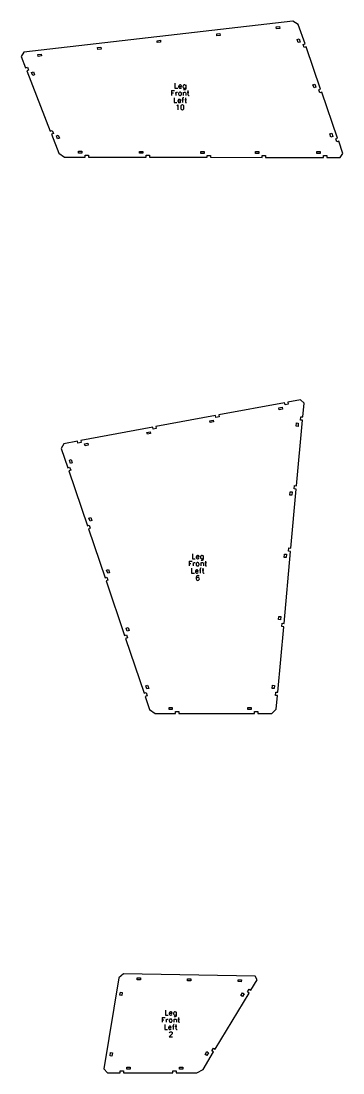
# Model space of a CAD drawing. Header units: metres. Extents: x 97 to 13275, y 12 to 1930.
# Drawn here: x 4511 to 5001, y 281 to 1885 of the extents above; entities that cross this region are included whole.
import ezdxf

# ---------------------------------------------------------------- set-up
doc = ezdxf.new("R2010")
doc.units = ezdxf.units.M
doc.layers.add('leg_front_left_cuts', color=1, linetype='Continuous')
doc.layers.add('leg_front_left_marks', color=2, linetype='Continuous')

msp = doc.modelspace()

# ---------------------------------------------------------------- linework, layer by layer
at = {"layer": 'leg_front_left_cuts'}
for points in [[(4577.2, 1677.5), (4608.4, 1677.5), (4608.4, 1680.5), (4613.4, 1680.5), (4613.4, 1677.5), (4701.5, 1677.4), (4701.5, 1680.4), (4706.5, 1680.4), (4706.5, 1677.4), (4794.6, 1677.3), (4794.6, 1680.3), (4799.6, 1680.3), (4799.6, 1677.3), (4878.3, 1677.2), (4878.3, 1680.2), (4883.3, 1680.2), (4883.3, 1677.2), (4971.6, 1677.1), (4971.6, 1680.1), (4976.6, 1680.1), (4976.6, 1677.1), (4997, 1677.1), (5001.3, 1683.1), (4994.8, 1701.7), (4992, 1700.7), (4990.3, 1705.4), (4993.2, 1706.4), (4969, 1776.6), (4966.1, 1775.6), (4964.5, 1780.3), (4967.3, 1781.3), (4945.1, 1845.7), (4942.3, 1844.8), (4940.6, 1849.5), (4943.5, 1850.5), (4933.3, 1879.9), (4924.9, 1885.2), (4514.9, 1837.8), (4510.9, 1831.2), (4517.7, 1813.7), (4520.5, 1814.8), (4522.4, 1810.1), (4519.6, 1809), (4555.4, 1717.1), (4558.2, 1718.2), (4560.1, 1713.5), (4557.3, 1712.4), (4568.6, 1683.4)], [(4813.8, 1866.3), (4814.2, 1863.3), (4809.2, 1862.8), (4808.9, 1865.7)], [(4904.6, 1876.8), (4904.9, 1873.8), (4900, 1873.2), (4899.6, 1876.2)], [(4632.3, 1845.3), (4632.7, 1842.4), (4627.7, 1841.8), (4627.4, 1844.8)], [(4723.1, 1855.8), (4723.4, 1852.8), (4718.5, 1852.3), (4718.1, 1855.2)], [(4936.2, 1853.2), (4933.3, 1852.3), (4931.7, 1857), (4934.5, 1858)], [(4541.6, 1834.8), (4541.9, 1831.9), (4537, 1831.3), (4536.6, 1834.3)], [(4527, 1806.5), (4529.8, 1807.6), (4531.6, 1803), (4528.8, 1801.9)], [(4960, 1784.1), (4957.2, 1783.1), (4955.6, 1787.8), (4958.4, 1788.8)], [(4564.7, 1710), (4567.5, 1711.1), (4569.3, 1706.4), (4566.5, 1705.3)], [(4985.9, 1709.2), (4983, 1708.2), (4981.4, 1712.9), (4984.2, 1713.9)], [(4598.4, 1683.5), (4598.4, 1686.5), (4603.4, 1686.5), (4603.4, 1683.5)], [(4691.5, 1683.4), (4691.5, 1686.4), (4696.5, 1686.4), (4696.5, 1683.4)], [(4784.6, 1683.3), (4784.6, 1686.3), (4789.6, 1686.3), (4789.6, 1683.3)], [(4868.3, 1683.2), (4868.3, 1686.2), (4873.3, 1686.2), (4873.3, 1683.2)], [(4961.6, 1683.1), (4961.6, 1686.1), (4966.6, 1686.1), (4966.6, 1683.1)], [(4715.2, 829), (4746.3, 829), (4746.3, 832), (4751.3, 832), (4751.3, 829), (4866.6, 829.1), (4866.6, 832.1), (4871.6, 832.1), (4871.6, 829.1), (4892.7, 829.1), (4899.6, 835.4), (4901.5, 856.3), (4898.5, 856.6), (4899, 861.6), (4902, 861.3), (4911.1, 961.3), (4908.1, 961.6), (4908.5, 966.6), (4911.5, 966.3), (4921.5, 1076.2), (4918.5, 1076.5), (4919, 1081.5), (4922, 1081.2), (4930.2, 1171.3), (4927.2, 1171.6), (4927.6, 1176.6), (4930.6, 1176.3), (4939.7, 1276.3), (4936.7, 1276.6), (4937.2, 1281.6), (4940.2, 1281.3), (4942.1, 1302.1), (4936.4, 1307.3), (4917.4, 1303.8), (4917.9, 1300.8), (4913, 1299.9), (4912.4, 1302.9), (4812.2, 1284.3), (4812.7, 1281.3), (4807.8, 1280.4), (4807.3, 1283.3), (4716.4, 1266.5), (4716.9, 1263.5), (4712, 1262.6), (4711.5, 1265.6), (4601.8, 1245.2), (4602.4, 1242.3), (4597.5, 1241.4), (4596.9, 1244.3), (4576.3, 1240.5), (4572.1, 1233.3), (4582.1, 1203.8), (4584.9, 1204.8), (4586.5, 1200), (4583.7, 1199.1), (4612, 1115.4), (4614.8, 1116.4), (4616.4, 1111.7), (4613.6, 1110.7), (4638.8, 1036.1), (4641.6, 1037.1), (4643.2, 1032.3), (4640.4, 1031.4), (4668.6, 947.9), (4671.4, 948.9), (4673, 944.1), (4670.2, 943.2), (4698.4, 859.7), (4701.3, 860.7), (4702.9, 855.9), (4700, 855), (4706.8, 835)], [(4908.6, 1296), (4909.2, 1293.1), (4904.3, 1292.2), (4903.7, 1295.1)], [(4803.4, 1276.5), (4804, 1273.6), (4799.1, 1272.7), (4798.5, 1275.6)], [(4932.8, 1266.9), (4929.9, 1267.2), (4930.3, 1272.1), (4933.3, 1271.9)], [(4707.7, 1258.8), (4708.2, 1255.8), (4703.3, 1254.9), (4702.7, 1257.8)], [(4612.8, 1241.1), (4613.3, 1238.2), (4608.4, 1237.3), (4607.8, 1240.2)], [(4584.6, 1215.2), (4587.4, 1216.2), (4589, 1211.4), (4586.2, 1210.5)], [(4923.3, 1161.9), (4920.3, 1162.2), (4920.8, 1167.1), (4923.7, 1166.9)], [(4614.4, 1126.8), (4617.3, 1127.8), (4618.9, 1123.1), (4616, 1122.1)], [(4914.6, 1066.8), (4911.7, 1067.1), (4912.1, 1072.1), (4915.1, 1071.8)], [(4641.3, 1047.5), (4644.1, 1048.5), (4645.7, 1043.7), (4642.9, 1042.8)], [(4906, 971.8), (4903, 972.1), (4903.5, 977.1), (4906.4, 976.8)], [(4671.1, 959.3), (4673.9, 960.3), (4675.5, 955.5), (4672.7, 954.6)], [(4700.9, 871.1), (4703.7, 872.1), (4705.4, 867.3), (4702.5, 866.4)], [(4896.4, 866.8), (4893.5, 867.1), (4893.9, 872.1), (4896.9, 871.8)], [(4736.3, 835), (4736.3, 838), (4741.3, 838), (4741.3, 835)], [(4856.6, 835.1), (4856.6, 838.1), (4861.6, 838.1), (4861.6, 835.1)], [(4642.5, 280.6), (4661.9, 280.6), (4661.9, 283.6), (4666.9, 283.6), (4666.9, 280.6), (4742.3, 280.6), (4742.3, 283.6), (4747.3, 283.6), (4747.3, 280.6), (4778.5, 280.6), (4788.1, 286), (4804.2, 312.7), (4801.6, 314.3), (4804.2, 318.5), (4806.8, 317), (4858.5, 402.5), (4855.9, 404.1), (4858.5, 408.4), (4861, 406.8), (4870.8, 422.9), (4867.7, 428.5), (4667, 432), (4659.6, 425.8), (4637.2, 286.9)], [(4693, 425.5), (4693, 422.5), (4688, 422.6), (4688, 425.6)], [(4769.7, 424.2), (4769.7, 421.2), (4764.7, 421.3), (4764.7, 424.3)], [(4846.5, 422.8), (4846.4, 419.8), (4841.4, 419.9), (4841.5, 422.9)], [(4662.2, 404), (4665.1, 403.5), (4664.3, 398.6), (4661.4, 399.1)], [(4848.2, 397.1), (4845.6, 398.6), (4848.2, 402.9), (4850.7, 401.4)], [(4647.3, 311.7), (4650.2, 311.2), (4649.4, 306.3), (4646.5, 306.8)], [(4793.9, 307.2), (4791.3, 308.8), (4793.9, 313.1), (4796.5, 311.5)], [(4671.9, 286.6), (4671.9, 289.6), (4676.9, 289.6), (4676.9, 286.6)], [(4752.3, 286.6), (4752.3, 289.6), (4757.3, 289.6), (4757.3, 286.6)]]:
    msp.add_lwpolyline(points, close=True, dxfattribs=at)
at = {"layer": 'leg_front_left_marks'}
for p, q in [((4745.3, 1790.2), (4745.3, 1782.7)), ((4745.3, 1782.7), (4749.6, 1782.7)), ((4751.4, 1786.6), (4751, 1785.5)), ((4751, 1785.5), (4755.3, 1785.5)), ((4751, 1785.5), (4751, 1784.8)), ((4751, 1784.8), (4751.4, 1783.7)), ((4752.1, 1787.3), (4751.4, 1786.6)), ((4751.4, 1783.7), (4752.1, 1783)), ((4752.8, 1787.7), (4752.1, 1787.3)), ((4752.1, 1783), (4752.8, 1782.7)), ((4753.9, 1787.7), (4752.8, 1787.7)), ((4752.8, 1782.7), (4753.9, 1782.7)), ((4754.6, 1787.3), (4753.9, 1787.7)), ((4753.9, 1782.7), (4754.6, 1783)), ((4755, 1786.9), (4754.6, 1787.3)), ((4754.6, 1783), (4755.3, 1783.7)), ((4755.3, 1786.2), (4755, 1786.9)), ((4755.3, 1785.5), (4755.3, 1786.2)), ((4757.8, 1786.6), (4757.5, 1785.5)), ((4757.5, 1785.5), (4757.5, 1784.8)), ((4757.5, 1784.8), (4757.8, 1783.7)), ((4758.5, 1787.3), (4757.8, 1786.6)), ((4757.8, 1783.7), (4758.5, 1783)), ((4759.3, 1787.7), (4758.5, 1787.3)), ((4758.5, 1783), (4759.3, 1782.7)), ((4760.3, 1787.7), (4759.3, 1787.7)), ((4759.3, 1782.7), (4760.3, 1782.7)), ((4761, 1787.3), (4760.3, 1787.7)), ((4760.3, 1782.7), (4761, 1783)), ((4761.8, 1786.6), (4761, 1787.3)), ((4761, 1783), (4761.8, 1783.7)), ((4761.8, 1781.9), (4761.4, 1780.9)), ((4761.8, 1787.7), (4761.8, 1781.9)), ((4740.2, 1779.2), (4740.2, 1771.7)), ((4740.2, 1779.2), (4744.8, 1779.2)), ((4740.2, 1775.6), (4743, 1775.6)), ((4744.1, 1768.2), (4744.1, 1760.7)), ((4746.6, 1776.7), (4746.6, 1771.7)), ((4746.6, 1774.5), (4746.9, 1775.6)), ((4746.9, 1775.6), (4747.7, 1776.3)), ((4747.7, 1776.3), (4748.4, 1776.7)), ((4748.4, 1776.7), (4749.4, 1776.7)), ((4750.9, 1765.3), (4750.2, 1764.6)), ((4751.2, 1775.6), (4750.9, 1774.5)), ((4750.9, 1774.5), (4750.9, 1773.8)), ((4750.9, 1773.8), (4751.2, 1772.7)), ((4751.6, 1765.7), (4750.9, 1765.3)), ((4751.9, 1776.3), (4751.2, 1775.6)), ((4751.2, 1772.7), (4751.9, 1772)), ((4752.7, 1765.7), (4751.6, 1765.7)), ((4752.7, 1776.7), (4751.9, 1776.3)), ((4751.9, 1772), (4752.7, 1771.7)), ((4753.7, 1776.7), (4752.7, 1776.7)), ((4752.7, 1771.7), (4753.7, 1771.7)), ((4753.4, 1765.3), (4752.7, 1765.7)), ((4753.7, 1764.9), (4753.4, 1765.3)), ((4754.4, 1776.3), (4753.7, 1776.7)), ((4753.7, 1771.7), (4754.4, 1772)), ((4755.2, 1775.6), (4754.4, 1776.3)), ((4754.4, 1772), (4755.2, 1772.7)), ((4755.5, 1774.5), (4755.2, 1775.6)), ((4755.2, 1772.7), (4755.5, 1773.8)), ((4755.5, 1773.8), (4755.5, 1774.5)), ((4755.9, 1765.7), (4758.4, 1765.7)), ((4757.3, 1767.8), (4756.9, 1766.7)), ((4756.9, 1766.7), (4756.9, 1760.7)), ((4758, 1768.2), (4757.3, 1767.8)), ((4758, 1776.7), (4758, 1771.7)), ((4758, 1775.2), (4759.1, 1776.3)), ((4758.7, 1768.2), (4758, 1768.2)), ((4759.3, 1780.2), (4758.5, 1780.5)), ((4759.1, 1776.3), (4759.8, 1776.7)), ((4760.3, 1780.2), (4759.3, 1780.2)), ((4759.8, 1776.7), (4760.9, 1776.7)), ((4760.2, 1765.7), (4762.7, 1765.7)), ((4761, 1780.5), (4760.3, 1780.2)), ((4760.9, 1776.7), (4761.6, 1776.3)), ((4761.4, 1780.9), (4761, 1780.5)), ((4761.2, 1768.2), (4761.2, 1762.1)), ((4761.6, 1776.3), (4761.9, 1775.2)), ((4761.9, 1775.2), (4761.9, 1771.7)), ((4764.1, 1776.7), (4766.6, 1776.7)), ((4765.2, 1779.2), (4765.2, 1773.1)), ((4765.2, 1773.1), (4765.5, 1772)), ((4765.5, 1772), (4766.2, 1771.7)), ((4766.2, 1771.7), (4766.9, 1771.7)), ((4744.1, 1760.7), (4748.4, 1760.7)), ((4748, 1755.7), (4748.7, 1756.1)), ((4748.7, 1756.1), (4749.8, 1757.2)), ((4750.2, 1764.6), (4749.8, 1763.5)), ((4749.8, 1763.5), (4754.1, 1763.5)), ((4749.8, 1763.5), (4749.8, 1762.8)), ((4749.8, 1762.8), (4750.2, 1761.7)), ((4749.8, 1757.2), (4749.8, 1749.7)), ((4750.2, 1761.7), (4750.9, 1761)), ((4750.9, 1761), (4751.6, 1760.7)), ((4751.6, 1760.7), (4752.7, 1760.7)), ((4752.7, 1760.7), (4753.4, 1761)), ((4753.4, 1761), (4754.1, 1761.7)), ((4754.1, 1764.2), (4753.7, 1764.9)), ((4754.1, 1763.5), (4754.1, 1764.2)), ((4754.4, 1755.7), (4754.1, 1753.9)), ((4754.1, 1753.9), (4754.1, 1752.9)), ((4754.1, 1752.9), (4754.4, 1751.1)), ((4755.2, 1756.8), (4754.4, 1755.7)), ((4754.4, 1751.1), (4755.2, 1750)), ((4756.2, 1757.2), (4755.2, 1756.8)), ((4755.2, 1750), (4756.2, 1749.7)), ((4756.9, 1757.2), (4756.2, 1757.2)), ((4756.2, 1749.7), (4756.9, 1749.7)), ((4758, 1756.8), (4756.9, 1757.2)), ((4756.9, 1749.7), (4758, 1750)), ((4758.7, 1755.7), (4758, 1756.8)), ((4758, 1750), (4758.7, 1751.1)), ((4759.1, 1753.9), (4758.7, 1755.7)), ((4758.7, 1751.1), (4759.1, 1752.9)), ((4759.1, 1752.9), (4759.1, 1753.9)), ((4761.2, 1762.1), (4761.6, 1761)), ((4761.6, 1761), (4762.3, 1760.7)), ((4762.3, 1760.7), (4763, 1760.7)), ((4766.8, 1061.5), (4766.8, 1054)), ((4766.8, 1061.5), (4771.4, 1061.5)), ((4772, 1072.5), (4772, 1065)), ((4772, 1065), (4776.2, 1065)), ((4778, 1068.9), (4777.7, 1067.8)), ((4777.7, 1067.8), (4782, 1067.8)), ((4777.7, 1067.8), (4777.7, 1067.1)), ((4777.7, 1067.1), (4778, 1066.1)), ((4778.7, 1069.6), (4778, 1068.9)), ((4778, 1066.1), (4778.7, 1065.3)), ((4779.5, 1070), (4778.7, 1069.6)), ((4778.7, 1065.3), (4779.5, 1065)), ((4780.5, 1070), (4779.5, 1070)), ((4779.5, 1065), (4780.5, 1065)), ((4781.2, 1069.6), (4780.5, 1070)), ((4780.5, 1065), (4781.2, 1065.3)), ((4781.6, 1069.3), (4781.2, 1069.6)), ((4781.2, 1065.3), (4782, 1066.1)), ((4782, 1068.6), (4781.6, 1069.3)), ((4782, 1067.8), (4782, 1068.6)), ((4784.5, 1068.9), (4784.1, 1067.8)), ((4784.1, 1067.8), (4784.1, 1067.1)), ((4784.1, 1067.1), (4784.5, 1066.1)), ((4785.2, 1069.6), (4784.5, 1068.9)), ((4784.5, 1066.1), (4785.2, 1065.3)), ((4785.9, 1070), (4785.2, 1069.6)), ((4785.2, 1065.3), (4785.9, 1065)), ((4785.9, 1062.5), (4785.2, 1062.8)), ((4787, 1070), (4785.9, 1070)), ((4785.9, 1065), (4787, 1065)), ((4787, 1062.5), (4785.9, 1062.5)), ((4787.7, 1069.6), (4787, 1070)), ((4787, 1065), (4787.7, 1065.3)), ((4787.7, 1062.8), (4787, 1062.5)), ((4788.4, 1068.9), (4787.7, 1069.6)), ((4787.7, 1065.3), (4788.4, 1066.1)), ((4788, 1063.2), (4787.7, 1062.8)), ((4788.4, 1064.3), (4788, 1063.2)), ((4788.4, 1070), (4788.4, 1064.3)), ((4791.8, 1061.5), (4791.8, 1055.4)), ((4766.8, 1057.9), (4769.6, 1057.9)), ((4770.7, 1050.5), (4770.7, 1043)), ((4770.7, 1043), (4775, 1043)), ((4773.2, 1059), (4773.2, 1054)), ((4773.2, 1056.8), (4773.6, 1057.9)), ((4773.6, 1057.9), (4774.3, 1058.6)), ((4774.3, 1058.6), (4775, 1059)), ((4775, 1059), (4776.1, 1059)), ((4776.8, 1046.9), (4776.4, 1045.8)), ((4776.4, 1045.8), (4780.7, 1045.8)), ((4776.4, 1045.8), (4776.4, 1045.1)), ((4776.4, 1045.1), (4776.8, 1044.1)), ((4777.5, 1047.6), (4776.8, 1046.9)), ((4776.8, 1044.1), (4777.5, 1043.3)), ((4777.8, 1057.9), (4777.5, 1056.8)), ((4777.5, 1056.8), (4777.5, 1056.1)), ((4777.5, 1056.1), (4777.8, 1055.1)), ((4778.2, 1048), (4777.5, 1047.6)), ((4777.5, 1043.3), (4778.2, 1043)), ((4778.6, 1058.6), (4777.8, 1057.9)), ((4777.8, 1055.1), (4778.6, 1054.3)), ((4779.3, 1048), (4778.2, 1048)), ((4778.2, 1043), (4779.3, 1043)), ((4779.3, 1059), (4778.6, 1058.6)), ((4778.6, 1054.3), (4779.3, 1054)), ((4780.3, 1059), (4779.3, 1059)), ((4779.3, 1054), (4780.3, 1054)), ((4780, 1047.6), (4779.3, 1048)), ((4779.3, 1043), (4780, 1043.3)), ((4780.3, 1047.3), (4780, 1047.6)), ((4780, 1043.3), (4780.7, 1044.1)), ((4781.1, 1058.6), (4780.3, 1059)), ((4780.3, 1054), (4781.1, 1054.3)), ((4780.7, 1046.6), (4780.3, 1047.3)), ((4780.7, 1045.8), (4780.7, 1046.6)), ((4781.8, 1057.9), (4781.1, 1058.6)), ((4781.1, 1054.3), (4781.8, 1055.1)), ((4782.1, 1056.8), (4781.8, 1057.9)), ((4781.8, 1055.1), (4782.1, 1056.1)), ((4782.1, 1056.1), (4782.1, 1056.8)), ((4782.5, 1048), (4785, 1048)), ((4783.9, 1050.1), (4783.6, 1049.1)), ((4783.6, 1049.1), (4783.6, 1043)), ((4784.6, 1050.5), (4783.9, 1050.1)), ((4784.6, 1059), (4784.6, 1054)), ((4784.6, 1057.6), (4785.7, 1058.6)), ((4785.3, 1050.5), (4784.6, 1050.5)), ((4785.7, 1058.6), (4786.4, 1059)), ((4786.4, 1059), (4787.5, 1059)), ((4786.8, 1048), (4789.3, 1048)), ((4787.5, 1059), (4788.2, 1058.6)), ((4787.8, 1050.5), (4787.8, 1044.4)), ((4787.8, 1044.4), (4788.2, 1043.3)), ((4788.2, 1058.6), (4788.6, 1057.6)), ((4788.2, 1043.3), (4788.9, 1043)), ((4788.6, 1057.6), (4788.6, 1054)), ((4788.9, 1043), (4789.6, 1043)), ((4790.7, 1059), (4793.2, 1059)), ((4791.8, 1055.4), (4792.1, 1054.3)), ((4792.1, 1054.3), (4792.8, 1054)), ((4792.8, 1054), (4793.6, 1054)), ((4778.2, 1038.1), (4777.8, 1036.3)), ((4777.8, 1036.3), (4777.8, 1034.5)), ((4778.2, 1035.6), (4777.8, 1034.5)), ((4777.8, 1034.5), (4778.2, 1033.1)), ((4778.9, 1039.1), (4778.2, 1038.1)), ((4778.9, 1036.3), (4778.2, 1035.6)), ((4778.2, 1033.1), (4778.9, 1032.3)), ((4780, 1039.5), (4778.9, 1039.1)), ((4780, 1036.6), (4778.9, 1036.3)), ((4778.9, 1032.3), (4780, 1032)), ((4780.7, 1039.5), (4780, 1039.5)), ((4780.3, 1036.6), (4780, 1036.6)), ((4780, 1032), (4780.3, 1032)), ((4781.4, 1036.3), (4780.3, 1036.6)), ((4780.3, 1032), (4781.4, 1032.3)), ((4781.8, 1039.1), (4780.7, 1039.5)), ((4782.1, 1035.6), (4781.4, 1036.3)), ((4781.4, 1032.3), (4782.1, 1033.1)), ((4782.1, 1038.4), (4781.8, 1039.1)), ((4782.5, 1034.5), (4782.1, 1035.6)), ((4782.1, 1033.1), (4782.5, 1034.1)), ((4782.5, 1034.1), (4782.5, 1034.5)), ((4730.9, 376.4), (4730.9, 368.9)), ((4737, 372.8), (4736.7, 371.8)), ((4736.7, 371.8), (4740.9, 371.8)), ((4736.7, 371.8), (4736.7, 371)), ((4736.7, 371), (4737, 370)), ((4737.7, 373.5), (4737, 372.8)), ((4737, 370), (4737.7, 369.3)), ((4738.4, 373.9), (4737.7, 373.5)), ((4737.7, 369.3), (4738.4, 368.9)), ((4739.5, 373.9), (4738.4, 373.9)), ((4740.2, 373.5), (4739.5, 373.9)), ((4739.5, 368.9), (4740.2, 369.3)), ((4740.6, 373.2), (4740.2, 373.5)), ((4740.2, 369.3), (4740.9, 370)), ((4740.9, 372.5), (4740.6, 373.2)), ((4740.9, 371.8), (4740.9, 372.5)), ((4743.4, 372.8), (4743.1, 371.8)), ((4743.1, 371.8), (4743.1, 371)), ((4743.1, 371), (4743.4, 370)), ((4744.2, 373.5), (4743.4, 372.8)), ((4743.4, 370), (4744.2, 369.3)), ((4744.9, 373.9), (4744.2, 373.5)), ((4744.2, 369.3), (4744.9, 368.9)), ((4745.9, 373.9), (4744.9, 373.9)), ((4746.7, 373.5), (4745.9, 373.9)), ((4745.9, 368.9), (4746.7, 369.3)), ((4747.4, 372.8), (4746.7, 373.5)), ((4746.7, 369.3), (4747.4, 370)), ((4747.4, 373.9), (4747.4, 368.2)), ((4725.8, 365.4), (4725.8, 357.9)), ((4725.8, 365.4), (4730.4, 365.4)), ((4725.8, 361.8), (4728.6, 361.8)), ((4729.7, 354.4), (4729.7, 346.9)), ((4730.9, 368.9), (4735.2, 368.9)), ((4732.2, 362.9), (4732.2, 357.9)), ((4732.2, 360.8), (4732.5, 361.8)), ((4732.5, 361.8), (4733.3, 362.5)), ((4733.3, 362.5), (4734, 362.9)), ((4734, 362.9), (4735, 362.9)), ((4736.8, 361.8), (4736.5, 360.8)), ((4736.5, 360.8), (4736.5, 360)), ((4736.5, 360), (4736.8, 359)), ((4737.5, 362.5), (4736.8, 361.8)), ((4736.8, 359), (4737.5, 358.3)), ((4738.3, 362.9), (4737.5, 362.5)), ((4737.5, 358.3), (4738.3, 357.9)), ((4739.3, 362.9), (4738.3, 362.9)), ((4738.3, 357.9), (4739.3, 357.9)), ((4738.4, 368.9), (4739.5, 368.9)), ((4740, 362.5), (4739.3, 362.9)), ((4739.3, 357.9), (4740, 358.3)), ((4740.8, 361.8), (4740, 362.5)), ((4740, 358.3), (4740.8, 359)), ((4741.1, 360.8), (4740.8, 361.8)), ((4740.8, 359), (4741.1, 360)), ((4741.1, 360), (4741.1, 360.8)), ((4742.9, 354), (4742.5, 353)), ((4743.6, 354.4), (4742.9, 354)), ((4743.6, 362.9), (4743.6, 357.9)), ((4743.6, 361.5), (4744.7, 362.5)), ((4744.3, 354.4), (4743.6, 354.4)), ((4744.9, 366.4), (4744.2, 366.8)), ((4744.7, 362.5), (4745.4, 362.9)), ((4744.9, 368.9), (4745.9, 368.9)), ((4745.9, 366.4), (4744.9, 366.4)), ((4745.4, 362.9), (4746.5, 362.9)), ((4746.7, 366.8), (4745.9, 366.4)), ((4746.5, 362.9), (4747.2, 362.5)), ((4747, 367.1), (4746.7, 366.8)), ((4746.8, 354.4), (4746.8, 348.3)), ((4747.4, 368.2), (4747, 367.1)), ((4747.2, 362.5), (4747.5, 361.5)), ((4747.5, 361.5), (4747.5, 357.9)), ((4749.7, 362.9), (4752.2, 362.9)), ((4750.8, 365.4), (4750.8, 359.3)), ((4750.8, 359.3), (4751.1, 358.3)), ((4751.1, 358.3), (4751.8, 357.9)), ((4751.8, 357.9), (4752.5, 357.9)), ((4729.7, 346.9), (4734, 346.9)), ((4735.8, 350.8), (4735.4, 349.8)), ((4735.4, 349.8), (4739.7, 349.8)), ((4735.4, 349.8), (4735.4, 349)), ((4735.4, 349), (4735.8, 348)), ((4736.5, 351.5), (4735.8, 350.8)), ((4735.8, 348), (4736.5, 347.3)), ((4737.2, 351.9), (4736.5, 351.5)), ((4736.5, 347.3), (4737.2, 346.9)), ((4740.2, 339.5), (4736.7, 335.9)), ((4737, 342), (4737.4, 342.7)), ((4737, 341.6), (4737, 342)), ((4738.3, 351.9), (4737.2, 351.9)), ((4737.2, 346.9), (4738.3, 346.9)), ((4737.4, 342.7), (4737.7, 343)), ((4737.7, 343), (4738.4, 343.4)), ((4739, 351.5), (4738.3, 351.9)), ((4738.3, 346.9), (4739, 347.3)), ((4738.4, 343.4), (4739.9, 343.4)), ((4739.3, 351.2), (4739, 351.5)), ((4739, 347.3), (4739.7, 348)), ((4739.7, 350.5), (4739.3, 351.2)), ((4739.7, 349.8), (4739.7, 350.5)), ((4739.9, 343.4), (4740.6, 343)), ((4740.9, 340.5), (4740.2, 339.5)), ((4740.6, 343), (4740.9, 342.7)), ((4740.9, 342.7), (4741.3, 342)), ((4741.3, 341.3), (4740.9, 340.5)), ((4741.3, 342), (4741.3, 341.3)), ((4741.5, 351.9), (4744, 351.9)), ((4742.5, 353), (4742.5, 346.9)), ((4745.8, 351.9), (4748.3, 351.9)), ((4746.8, 348.3), (4747.2, 347.3)), ((4747.2, 347.3), (4747.9, 346.9)), ((4747.9, 346.9), (4748.6, 346.9)), ((4736.7, 335.9), (4741.7, 335.9))]:
    msp.add_line(p, q, dxfattribs=at)

doc.saveas('drawing.dxf')
